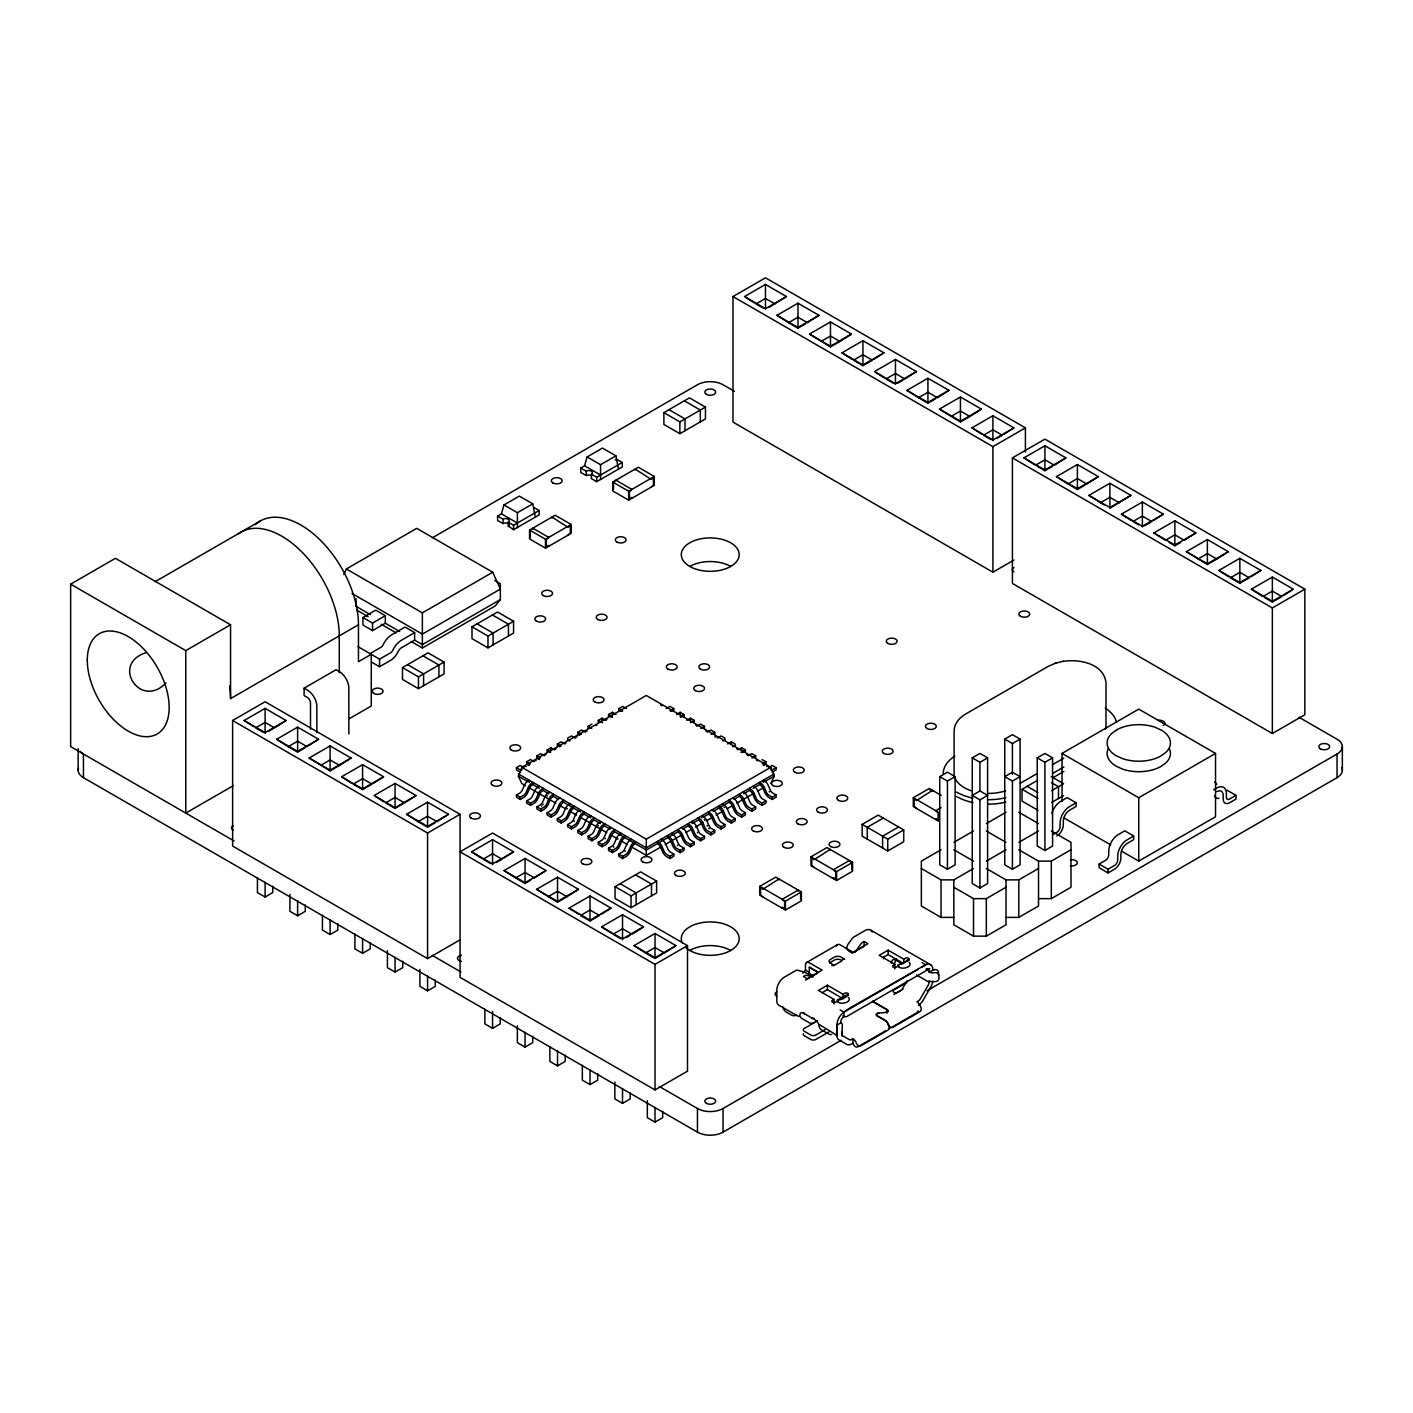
<?xml version="1.0" encoding="UTF-8"?>
<svg xmlns="http://www.w3.org/2000/svg" width="1413" height="1413" viewBox="0 0 1413 1413"><rect width="100%" height="100%" fill="white"/><g stroke="black" fill="none" stroke-linecap="round" stroke-linejoin="round"><path stroke-width="1.5" d="M926.734 964.108L848.312 1008.935L843.967 1012.15L843.967 1016.583A4.592 2.649 -60 0 0 840.77 1022.871L836.92 1025.079L836.567 1035.747L836.92 1033.945M533.708 507.338L539.148 510.482L539.148 514.915L513.573 529.681L508.627 526.201A3.621 2.084 0 0 0 507.903 523.464A3.621 2.084 0 0 0 503.134 523.534L497.588 520.461L497.588 516.028L501.421 513.802L503.982 504.953L519.33 496.087L532.754 503.84L535.315 517.14M591.393 475.651A3.621 2.084 0 0 0 586.271 475.527L580.725 472.454L580.725 468.021L584.558 465.795L587.119 456.947L602.468 448.08L615.909 455.834L618.47 469.134M343.818 574.596L346.379 568.98L416.729 528.356L492.713 572.23L500.396 589.062L422.363 634.119L352.014 593.495M770.739 783.561L774.2 776.179L770.739 767.312L646.289 695.461L521.839 767.312L518.359 776.179L521.839 783.561L525.601 785.734M895.913 958.65L895.506 960.098A9.944 5.74 -60 0 1 893.581 965.415M907.005 980.816L902.589 988.446A4.522 2.614 -60 0 1 900.328 990.849L897.82 992.297A2.808 1.625 0 0 1 893.846 992.297A2.808 1.625 0 0 1 893.846 990.001L906.757 982.547M854.794 952.468L861.135 943.69A3.621 2.084 -60 0 1 862.601 942.312L864.05 941.482L867.882 943.69L853.046 952.256L840.258 944.873A5.475 3.162 60 0 0 836.549 946.021M802.92 973.292L805.463 970.13L805.463 964.973A5.475 3.162 60 0 1 809.296 962.748L822.083 970.13L807.247 978.697L803.414 976.489L804.862 975.659A3.621 2.084 -60 0 1 806.328 975.341L813.023 976.789M494.709 580.46L500.326 583.71L500.396 599.554L495.274 605.912L422.363 648.002L411.148 641.52M528.232 764.857L528.427 764.663A6.094 3.515 60 0 1 529.169 764.239M538.477 758.94L538.653 758.746A6.094 3.515 60 0 1 539.13 758.428M544.87 755.249L545.047 755.054A6.094 3.515 60 0 1 546.089 754.577M555.097 749.332L555.291 749.155A6.094 3.515 60 0 1 556.033 748.731M565.324 743.432L565.518 743.238A6.094 3.515 60 0 1 565.995 742.92M579.401 735.308L579.595 735.113A6.094 3.515 60 0 1 580.072 734.795M606.265 719.8L606.46 719.606A6.094 3.515 60 0 1 606.936 719.288M503.028 523.605L503.134 519.101A3.621 2.084 0 0 1 507.903 519.048A3.621 2.084 0 0 1 508.627 521.768L508.115 526.537M586.271 475.527L586.271 471.094A3.621 2.084 0 0 1 591.058 471.041A3.621 2.084 0 0 1 591.782 473.761L591.27 478.53L596.71 481.674L622.303 466.908L622.303 462.475L616.757 459.402A3.621 2.084 0 0 1 615.097 459.896M769.273 307.222L786.458 296.553L765.475 284.437L744.51 296.553L765.475 308.67L786.458 296.553M818.957 315.311L807.441 322.694L797.974 317.236L788.507 322.694L776.991 315.311L797.974 303.194L818.957 315.311L797.974 327.427L776.991 315.311M839.923 341.451L851.438 334.069L830.473 321.952L809.49 334.069L830.473 346.927L839.923 341.451L830.473 335.994L821.006 341.451M254.004 726.83L244.131 720.506L265.114 708.39L286.097 720.506L274.581 727.889L265.114 722.414L255.647 727.889L263.224 732.252M874.064 359.167L883.937 352.826L862.954 340.71L841.971 352.826L851.845 359.167M318.579 739.264L307.063 746.647L297.613 741.171L288.146 746.647L276.63 739.264L297.613 727.147L318.579 739.264L297.613 751.363L276.63 739.264M916.419 371.584L895.453 383.7L874.47 371.584L895.453 359.467L916.419 371.584L904.921 378.967L895.453 373.509L885.986 378.967L893.564 383.347M339.562 765.404L351.078 758.022L330.094 745.905L309.111 758.022L330.094 770.862L339.562 765.404L330.094 759.947L320.627 765.404M948.918 390.341L937.402 397.724L927.935 392.266L918.468 397.724L906.969 390.341L927.935 378.242L948.918 390.341L927.935 402.458L906.969 390.341M373.703 783.102L383.559 776.779L362.593 764.663L341.61 776.779L351.484 783.102M969.901 416.482L981.417 409.099L960.434 397L939.451 409.099L960.434 421.957L969.901 416.482L960.434 411.024L950.967 416.482M416.058 795.537L395.075 807.653L374.092 795.537L395.075 783.42L416.058 795.537L404.542 802.92L395.075 797.462L385.608 802.92L395.075 808.395L402.652 804.015M1004.025 434.197L1013.898 427.856L992.915 415.758L971.95 427.856L981.805 434.197M448.557 814.294L437.041 821.677L427.574 816.219L418.107 821.677L406.591 814.294L427.574 802.178L448.557 814.294L427.574 826.411L406.591 814.294M1065.897 457.883L1054.381 465.266L1044.914 459.79L1035.446 465.266L1023.93 457.883L1044.914 445.766L1065.897 457.883L1044.914 469.981L1023.93 457.883M503.664 858.15L513.537 851.809L492.554 839.693L471.571 851.809L481.444 858.15M1098.378 476.64L1086.862 484.023L1077.395 478.565L1067.928 484.023L1056.429 476.64L1077.395 464.524L1098.378 476.64L1077.395 488.757L1056.429 476.64M546.019 870.567L534.503 877.95L525.053 872.492L515.586 877.95L504.07 870.567L525.053 858.45L546.019 870.567L525.053 882.683L504.07 870.567M1109.894 483.281L1109.894 508.238L1130.877 495.398L1109.894 483.281L1088.911 495.398L1104.207 504.971M567.002 896.707L578.518 889.325L557.534 877.226L536.551 889.325L557.534 902.183L567.002 896.707L557.534 891.25L548.067 896.707M1153.503 520.479L1163.358 514.155L1142.375 502.039L1121.41 514.155L1131.265 520.479M601.143 914.423L610.999 908.082L590.033 895.983L569.05 908.082L578.924 914.423M1195.857 532.913L1184.341 540.296L1174.874 534.838L1165.407 540.296L1153.891 532.913L1174.874 520.796L1195.857 532.913L1174.874 545.029L1153.891 532.913M611.405 933.181L601.549 926.84L622.515 914.741L643.498 926.84L631.982 934.24L622.515 928.765L613.048 934.24L620.625 938.603M1216.84 559.053L1228.339 551.671L1207.373 539.554L1186.39 551.671L1207.373 564.529L1216.84 559.053L1207.373 553.596L1197.906 559.053M675.997 945.615L664.481 952.998L655.014 947.522L645.547 952.998L634.031 945.615L655.014 933.498L675.997 945.615L655.014 957.714L634.031 945.615M1250.964 576.769L1260.838 570.428L1239.855 558.312L1218.871 570.428L1228.745 576.769M1283.463 595.527L1291.676 590.245M234.081 840.982L70.65 746.629L70.65 584.152L115.424 558.312L230.549 624.776L230.549 698.623L358.46 624.776A81.406 47 60 0 0 319.409 539.271A81.406 47 60 0 0 255.241 524.7M155.165 581.679L260.204 521.044M1013.951 560.043L992.915 572.177L732.994 422.098L732.994 296.553L765.475 277.796L1025.414 427.856L1025.414 452.089M145.945 652.718C110.391 663.88 140.523 709.732 165.939 682.956M70.65 584.152L185.774 650.616L230.549 624.776M432.396 537.77L697.457 384.742A18.086 10.439 0 0 1 723.032 384.742L734.477 391.348M788.507 322.694L797.974 328.169L805.551 323.789M663.88 412.631L689.456 397.865L705.458 407.085L705.458 418.902L679.865 433.685L663.88 424.448L663.88 412.631L679.865 421.869L705.458 407.085M503.982 504.953L517.405 512.707L532.754 503.84M587.119 456.947L600.56 464.7L615.909 455.834M508.115 522.104L513.573 525.247L539.148 510.482M591.27 474.097L596.71 477.258L622.303 462.475M851.438 334.069L830.473 346.185L809.49 334.069M385.325 623.221L372.537 630.604L362.947 625.076L362.947 617.534L375.734 610.151L385.325 615.697L385.325 623.221L399.667 631.487M529.557 530.034L555.185 515.233L571.152 524.453L571.152 533.355L545.506 548.156L529.557 538.936L529.557 530.034L545.506 539.254L571.152 524.453M612.694 482.027L638.323 467.226L654.29 476.446L654.29 485.348L628.661 500.149L612.694 490.929L612.694 482.027L628.661 491.247L654.29 476.446M362.947 617.534L372.537 623.08L385.325 615.697M460.055 939.839L427.574 958.615L232.615 846.051L232.615 720.506L265.114 701.749L460.055 814.294L460.055 977.372L655.014 1089.918L687.495 1071.16L687.495 945.615L492.554 833.052L460.055 851.809L655.014 964.373L687.495 945.615M346.379 568.98L422.363 612.853L492.713 572.23M883.937 352.826L862.954 364.943L841.971 352.826M310.507 729.196L310.507 702.932A4.522 2.614 60 0 0 307.292 697.404L304.095 695.549L304.095 688.166L336.082 669.709L340.533 672.358A13.582 7.842 60 0 1 348.799 686.683L348.87 734.018M862.954 365.684L872.422 360.209L862.954 354.751L853.487 360.209L862.954 365.684L862.954 340.71M369.976 653.654L381.316 647.101A3.056 1.766 -60 0 0 382.64 645.67L384.53 642.261A15.296 8.831 -60 0 1 391.189 635.073L405.036 627.054L414.627 632.6L414.627 640.142L401.522 647.702A6.058 3.497 -60 0 0 398.395 651.093L397.124 653.389A12.275 7.083 -60 0 1 390.765 660.26L379.567 666.724L371.584 662.114M414.627 632.6L400.78 640.619A15.296 8.831 -60 0 0 394.139 647.808L392.231 651.199A3.056 1.766 -60 0 1 390.906 652.629L379.567 659.182L379.567 666.724M286.097 720.506L265.114 732.605L244.131 720.506M268.894 731.157L272.691 728.984M500.396 599.554L422.363 644.611L414.627 640.142M471.995 626.807L497.588 612.041L513.573 621.261L513.573 633.077L487.98 647.861L471.995 638.623L471.995 626.807L487.98 636.044L513.573 621.261M402.475 667.607L428.051 652.841L444.053 662.061L444.053 673.895L418.46 688.661L402.475 679.423L402.475 667.607L418.46 676.845L444.053 662.061M897.343 383.347L903.013 380.062M233.163 785.752L185.774 813.093L185.774 650.616M348.693 719.04L371.266 706.005L371.266 654.307L358.46 661.708L358.46 624.776M288.146 746.647L297.613 752.105L305.173 747.742M918.468 397.724L927.935 403.2L935.512 398.819M351.078 758.022L330.094 770.138L309.111 758.022M981.417 409.099L960.434 421.215L939.451 409.099M383.559 776.779L362.593 788.896L341.61 776.779M1013.898 427.856L992.915 439.973L971.95 427.856M996.713 438.525L1002.382 435.257L992.915 429.782L983.448 435.257L991.025 439.62M732.994 296.553L992.915 446.614L1025.414 427.856M1012.415 457.883L1044.914 439.125L1304.835 589.186L1304.835 714.748L1272.354 733.506L1012.415 583.428L1012.415 457.883L1272.354 607.943L1304.835 589.186M257.431 877.773L257.431 892.574L265.114 897.008L272.78 892.574L272.78 886.234M520.655 772.24A7.842 4.522 60 0 1 520.284 772.116L516.452 769.891L516.452 767.683L520.284 765.457L523.94 767.577M529.239 765.457L526.678 763.991L526.678 761.766L530.529 759.558L534.167 761.66M539.466 759.558L536.922 758.075L536.922 755.867L540.755 753.641L544.411 755.761M547.149 752.175L547.149 749.95L550.982 747.742L554.638 749.844M557.376 746.258L557.376 744.05L561.226 741.825L564.864 743.945M577.846 734.442L577.846 732.234L581.679 730.009L585.459 732.164M588.091 728.543L588.091 726.317L591.923 724.11M598.317 722.626L598.317 720.418L602.15 718.193L605.806 720.312M608.544 716.727L608.544 714.501L612.394 712.293L616.033 714.395M618.788 710.81L618.788 708.602L622.621 706.376L626.401 708.531M418.107 821.677L427.574 827.153L435.151 822.772M1037.336 466.361L1044.914 470.723L1052.491 466.361M232.615 720.506L427.574 833.052L460.055 814.294M289.93 894.429L289.93 911.332L297.613 915.765L305.279 911.332L305.279 904.991M516.452 795.007L520.284 797.215L524.064 795.007A5.122 2.967 -60 0 0 526.113 792.304L528.427 787.023A6.094 3.515 -60 0 1 531.447 783.403L533.072 782.449L531.8 785.398A3.374 1.943 -60 0 0 529.804 787.783L527.861 792.287A7.842 4.522 -60 0 1 524.117 797.215L520.284 799.44L516.452 797.215L516.452 795.007L520.231 792.799A5.122 2.967 -60 0 0 522.28 790.079L524.576 784.816A6.094 3.515 -60 0 1 527.614 781.195L529.239 780.241L529.239 782.449M539.466 786.14L537.841 787.094A6.094 3.515 -60 0 0 534.821 790.715L532.507 795.996A5.122 2.967 -60 0 1 530.458 798.698L526.678 800.906L526.678 803.132L530.529 805.339L534.361 803.132A7.842 4.522 -60 0 0 538.088 798.204L540.049 793.682A3.374 1.943 -60 0 1 542.027 791.315L543.316 788.366L541.674 789.319A6.094 3.515 -60 0 0 538.653 792.94L536.357 798.204A5.122 2.967 -60 0 1 534.291 800.924L530.529 803.132L526.678 800.906M670.133 710.704L673.789 708.602L673.789 710.81M676.527 714.395L680.183 712.293L684.016 714.501L684.016 716.727M549.71 792.057L548.067 793.011A6.094 3.515 -60 0 0 545.047 796.632L542.751 801.895A5.122 2.967 -60 0 1 540.702 804.615L536.922 806.823L536.922 809.031L540.755 811.256L544.588 809.031A7.842 4.522 -60 0 0 548.332 804.103L550.275 799.599A3.374 1.943 -60 0 1 552.271 797.215L553.543 794.265L551.918 795.219A6.094 3.515 -60 0 0 548.88 798.84L546.584 804.121A5.122 2.967 -60 0 1 544.535 806.823L540.755 809.031L536.922 806.823M680.377 716.621L684.016 714.501M1069.835 485.118L1077.395 489.481L1084.972 485.118M686.771 720.312L690.427 718.193L694.26 720.418L694.26 722.626M559.937 797.956L558.312 798.91A6.094 3.515 -60 0 0 555.291 802.531L552.978 807.812A5.122 2.967 -60 0 1 550.929 810.514L547.149 812.722L547.149 814.948L550.982 817.156L554.832 814.948A7.842 4.522 -60 0 0 558.559 810.02L560.519 805.516A3.374 1.943 -60 0 1 562.498 803.132L563.787 800.182L562.144 801.136A6.094 3.515 -60 0 0 559.124 804.756L556.81 810.02A5.122 2.967 -60 0 1 554.761 812.74L550.982 814.948L547.149 812.722M694.26 720.418L690.48 722.573M322.429 915.288L322.429 930.107L330.094 934.523L337.778 930.107L337.778 923.749M696.998 726.211L700.654 724.11L704.486 726.317L704.486 728.543M570.181 803.873L568.538 804.827A6.094 3.515 -60 0 0 565.518 808.448L563.222 813.711A5.122 2.967 -60 0 1 561.155 816.431L557.376 818.639L557.376 820.847L561.226 823.072L565.059 820.847A7.842 4.522 -60 0 0 568.803 815.919L570.746 811.415A3.374 1.943 -60 0 1 572.742 809.031L574.014 806.081L572.389 807.035A6.094 3.515 -60 0 0 569.351 810.656L567.055 815.937A5.122 2.967 -60 0 1 565.006 818.639L561.226 820.847L557.376 818.639M700.83 728.437L704.486 726.317M1100.427 502.781L1109.894 497.323L1119.361 502.781M707.242 732.128L710.88 730.009L714.731 732.234L714.731 734.442M711.075 734.336L714.731 732.234M513.537 851.809L492.554 863.926L471.571 851.809M1130.877 495.398L1109.894 507.514L1088.911 495.398M496.334 862.478L502.021 859.192L492.554 853.735L483.087 859.192L490.664 863.573M567.62 824.556L571.453 826.764L575.109 824.662A5.122 2.967 -60 0 0 577.281 821.836L579.595 816.573A6.094 3.515 -60 0 1 582.615 812.952L584.24 811.998L582.968 814.948A3.374 1.943 -60 0 0 580.973 817.332L579.03 821.836A7.842 4.522 -60 0 1 575.285 826.764L571.453 828.972L567.62 826.764L567.62 824.556L571.4 822.331A5.122 2.967 -60 0 0 573.448 819.628L575.745 814.347A6.094 3.515 -60 0 1 578.782 810.726L580.407 809.773L580.407 811.998M354.91 934.046L354.91 948.865L362.593 953.298L370.259 948.865L370.259 942.506M577.846 830.455L581.679 832.663L585.459 830.455A5.122 2.967 -60 0 0 587.525 827.753L589.822 822.472A6.094 3.515 -60 0 1 592.842 818.851L594.484 817.897L593.195 820.847A3.374 1.943 -60 0 0 591.217 823.231L589.256 827.735A7.842 4.522 -60 0 1 585.53 832.663L581.679 834.889L577.846 832.663L577.846 830.455L581.626 828.248A5.122 2.967 -60 0 0 583.675 825.528L585.989 820.264A6.094 3.515 -60 0 1 589.009 816.643L590.634 815.69L590.634 817.897M727.695 743.945L731.351 741.825L735.184 744.05L735.184 746.258M600.878 821.589L599.236 822.543A6.094 3.515 -60 0 0 596.215 826.163L593.919 831.445A5.122 2.967 -60 0 1 591.853 834.147L588.091 836.372L588.091 838.58L591.923 840.788L595.756 838.58A7.842 4.522 -60 0 0 599.501 833.652L601.443 829.148A3.374 1.943 -60 0 1 603.439 826.764L604.711 823.814L603.086 824.768A6.094 3.515 -60 0 0 600.048 828.389L597.752 833.652A5.122 2.967 -60 0 1 595.703 836.372L591.923 838.58L588.091 836.372M737.939 749.844L741.595 747.742L745.428 749.95L745.428 752.175M611.105 827.506L609.48 828.46A6.094 3.515 -60 0 0 606.46 832.08L604.146 837.344A5.122 2.967 -60 0 1 602.097 840.064L598.317 842.272L598.317 844.479L602.15 846.705L606 844.479A7.842 4.522 -60 0 0 609.727 839.552L611.688 835.048A3.374 1.943 -60 0 1 613.666 832.663L614.955 829.714L613.313 830.667A6.094 3.515 -60 0 0 610.292 834.288L607.979 839.569A5.122 2.967 -60 0 1 605.93 842.272L602.15 844.479L598.317 842.272M745.428 749.95L741.648 752.105A5.122 2.967 -60 0 1 741.171 752.211M1163.358 514.155L1142.375 526.272L1121.41 514.155M515.586 877.95L525.053 883.425L530.723 880.14M1144.283 525.919L1151.842 521.538L1142.375 516.081L1132.926 521.538L1138.595 524.824M748.166 755.761L751.822 753.641L755.655 755.867L755.655 758.075M621.349 833.405L619.706 834.359A6.094 3.515 -60 0 0 616.686 837.98L614.39 843.261A5.122 2.967 -60 0 1 612.324 845.963L608.544 848.189L608.544 850.396L612.394 852.604L616.227 850.396A7.842 4.522 -60 0 0 619.971 845.469L621.914 840.965A3.374 1.943 -60 0 1 623.892 838.58L625.182 835.631L623.557 836.584A6.094 3.515 -60 0 0 620.519 840.205L618.223 845.469A5.122 2.967 -60 0 1 616.174 848.189L612.394 850.396L608.544 848.189M751.999 757.969L755.655 755.867M387.409 950.702L387.409 967.622L395.075 972.056L402.758 967.622L402.758 961.264M631.576 839.322L629.951 840.276A6.094 3.515 -60 0 0 626.913 843.897L624.617 849.16A5.122 2.967 -60 0 1 622.568 851.88L618.788 854.088L618.788 856.296L622.621 858.521L626.454 856.296A7.842 4.522 -60 0 0 630.198 851.368L632.141 846.864A3.374 1.943 -60 0 1 634.137 844.479L635.408 841.53L633.783 842.484A6.094 3.515 -60 0 0 630.763 846.104L628.449 851.385A5.122 2.967 -60 0 1 626.401 854.088L622.621 856.296L618.788 854.088M762.243 763.885L765.899 761.766L765.899 763.991L763.338 765.457M768.637 767.577L772.293 765.457L776.126 767.683L776.126 769.891L772.293 772.116M521.839 767.312L646.289 839.163L770.739 767.312M776.126 767.683L772.346 769.838A5.122 2.967 -60 0 1 770.809 769.82M774.2 773.953L646.289 847.818L518.359 773.953M678.752 831.286L646.289 850.025L613.825 831.286M682.567 829.078L688.29 825.775M692.105 823.567L697.845 820.264M703.568 816.961L709.291 813.658M713.106 811.451L730.291 801.524M734.106 799.316L739.847 796.014M743.662 793.806L749.385 790.503M753.2 788.295L760.848 783.897M764.663 781.689L774.2 776.179M578.518 889.325L557.534 901.441L536.551 889.325M1169.187 542.486L1174.874 545.771L1180.562 542.486M631.205 846.705L646.289 855.413L661.372 846.705M665.152 844.532L682.108 834.73M685.888 832.557L691.54 829.29M695.32 827.1L702.862 822.755M714.731 830.455L710.88 832.663L707.101 830.455A5.122 2.967 60 0 1 705.052 827.753L702.756 822.472A6.094 3.515 60 0 0 699.718 818.851L698.093 817.897L699.382 820.847A3.374 1.943 60 0 1 701.36 823.231L703.303 827.735A7.842 4.522 60 0 0 707.048 832.663L710.88 834.889L714.731 832.663L714.731 830.455L710.951 828.248A5.122 2.967 60 0 1 708.884 825.528L706.783 820.653L712.293 817.315M716.055 815.124L723.597 810.779M727.377 808.607L733.029 805.339M736.791 803.149L753.765 793.364M757.545 791.174L763.197 787.906M419.891 969.459L419.891 986.38L427.574 990.813L435.239 986.38L435.239 980.039M615.044 886.64L640.637 871.874L656.621 881.111L656.621 892.928L631.046 907.694L615.044 898.456L615.044 886.64L631.046 895.877L656.621 881.111M669.956 856.296L673.789 854.088L673.789 856.296L669.956 858.521L666.106 856.296A7.842 4.522 60 0 1 662.379 851.368L660.436 846.864A3.374 1.943 60 0 0 658.44 844.479L657.169 841.53L658.794 842.484A6.094 3.515 60 0 1 661.814 846.104L664.128 851.385A5.122 2.967 60 0 0 666.177 854.088L669.956 856.296L669.956 858.521M680.183 850.396L684.016 848.189L684.016 850.396L680.183 852.604L676.35 850.396A7.842 4.522 60 0 1 672.606 845.469L670.663 840.965A3.374 1.943 60 0 0 668.667 838.58L667.395 835.631L669.02 836.584A6.094 3.515 60 0 1 672.058 840.205L674.354 845.469A5.122 2.967 60 0 0 676.403 848.189L680.183 850.396L680.183 852.604M690.427 844.479L694.26 842.272L694.26 844.479L690.427 846.705L686.577 844.479A7.842 4.522 60 0 1 682.85 839.552L680.889 835.048A3.374 1.943 60 0 0 678.911 832.663L677.622 829.714L679.264 830.667A6.094 3.515 60 0 1 682.285 834.288L684.581 839.569A5.122 2.967 60 0 0 686.647 842.272L690.427 844.479L690.427 846.705M700.654 838.58L704.486 836.372L704.486 838.58L700.654 840.788L696.821 838.58A7.842 4.522 60 0 1 693.077 833.652L691.134 829.148A3.374 1.943 60 0 0 689.138 826.764L687.866 823.814L689.491 824.768A6.094 3.515 60 0 1 692.511 828.389L694.825 833.652A5.122 2.967 60 0 0 696.874 836.372L700.654 838.58L700.654 840.788M721.125 826.764L724.957 824.556L724.957 826.764L721.125 828.972L717.274 826.764A7.842 4.522 60 0 1 713.547 821.836L711.587 817.332A3.374 1.943 60 0 0 709.609 814.948L708.319 811.998L709.962 812.952A6.094 3.515 60 0 1 712.982 816.573L715.296 821.836A5.122 2.967 60 0 0 717.345 824.556L721.125 826.764L721.125 828.972M731.351 820.847L735.184 818.639L735.184 820.847L731.351 823.072L727.518 820.847A7.842 4.522 60 0 1 723.774 815.919L721.831 811.415A3.374 1.943 60 0 0 719.835 809.031L718.563 806.081L720.188 807.035A6.094 3.515 60 0 1 723.226 810.656L725.523 815.937A5.122 2.967 60 0 0 727.571 818.639L731.351 820.847L731.351 823.072M741.595 814.948L745.428 812.722L745.428 814.948L741.595 817.156L737.745 814.948A7.842 4.522 60 0 1 734.018 810.02L732.058 805.516A3.374 1.943 60 0 0 730.079 803.132L728.79 800.182L730.433 801.136A6.094 3.515 60 0 1 733.453 804.756L735.749 810.02A5.122 2.967 60 0 0 737.816 812.74L741.595 814.948L741.595 817.156M751.822 809.031L755.655 806.823L755.655 809.031L751.822 811.256L747.989 809.031A7.842 4.522 60 0 1 744.245 804.103L742.302 799.599A3.374 1.943 60 0 0 740.306 797.215L739.034 794.265L740.659 795.219A6.094 3.515 60 0 1 743.68 798.84L745.993 804.121A5.122 2.967 60 0 0 748.042 806.823L751.822 809.031L751.822 811.256M762.049 803.132L765.899 800.906L765.899 803.132L762.049 805.339L758.216 803.132A7.842 4.522 60 0 1 754.471 798.204L752.528 793.682A3.374 1.943 60 0 0 750.533 791.315L749.261 788.366L750.886 789.319A6.094 3.515 60 0 1 753.924 792.94L756.22 798.204A5.122 2.967 60 0 0 758.269 800.924L762.049 803.132L762.049 805.339M772.293 797.215L776.126 795.007L776.126 797.215L772.293 799.44L768.442 797.215A7.842 4.522 60 0 1 764.716 792.287L762.755 787.783A3.374 1.943 60 0 0 760.777 785.398L759.488 782.449L761.13 783.403A6.094 3.515 60 0 1 764.15 787.023L766.464 792.304A5.122 2.967 60 0 0 768.513 795.007L772.293 797.215L772.293 799.44M610.999 908.082L590.033 920.199L569.05 908.082M1228.339 551.671L1207.373 563.787L1186.39 551.671M590.033 920.94L599.501 915.483L590.033 910.007L580.566 915.483L590.033 920.94L590.033 895.983M643.498 926.84L622.515 938.956L601.549 926.84M1260.838 570.428L1239.855 582.545L1218.871 570.428M626.312 937.508L630.092 935.318M1239.855 583.286L1249.322 577.811L1239.855 572.353L1230.387 577.811L1239.855 583.286L1239.855 558.312M1251.37 589.186L1272.354 577.069L1293.337 589.186L1272.354 601.302L1251.37 589.186L1262.886 596.569L1272.354 591.111L1281.821 596.569L1272.354 602.044L1264.776 597.664M484.871 1009.094L484.871 1023.895L492.554 1028.328L500.237 1023.895L500.237 1017.554M939.751 776.638L947.434 772.205L955.117 776.638L955.117 864.809L947.434 869.242L939.751 864.809L939.751 776.638L947.434 781.053L955.117 776.638M972.25 757.863L979.933 753.447L987.599 757.863L987.599 883.567L979.933 888L972.25 883.567L972.25 757.863L979.933 762.296L987.599 757.863M1004.749 739.105L1012.415 734.689L1020.098 739.105L1020.098 864.809L1012.415 869.242L1004.749 864.809L1004.749 739.105L1012.415 743.538L1020.098 739.105M862.16 824.362L878.144 815.124L903.719 829.908L903.719 841.724L887.735 850.944L862.16 836.178L862.16 824.362L887.735 839.128L903.719 829.908M759.805 886.34L775.772 877.12L801.401 891.921L801.401 900.823L785.434 910.043L759.805 895.241L759.805 886.34L785.434 901.141L801.401 891.921M810.974 856.79L826.941 847.57L852.569 862.372L852.569 871.273L836.602 880.493L810.974 865.692L810.974 856.79L836.602 871.591L852.569 862.372M913.31 797.709L938.939 812.51L938.939 821.412L913.31 806.611L913.31 797.709L929.277 788.489L941.217 795.395M883.266 818.092L867.264 827.312L867.264 839.128M645.547 952.998L655.014 958.456L662.591 954.093M898.615 826.941L882.613 836.178L882.613 847.994M517.37 1025.732L517.37 1042.653L525.053 1047.086L532.719 1042.653L532.719 1036.312M941.058 807.582L935.742 810.656L938.144 813.04L938.144 819.964L935.742 818.569L935.742 819.558M979.933 790.962L972.25 795.395L979.933 799.811L987.599 795.395L979.933 790.962L979.933 762.296M1037.23 757.863L1044.914 753.447L1052.579 757.863L1052.579 846.051L1044.914 850.485L1037.23 846.051L1037.23 757.863L1044.914 762.296L1052.579 757.863M1012.415 781.053L1020.098 776.638L1012.415 772.205L1004.749 776.638L1012.415 781.053L1012.415 869.242M1062.028 801.489L1062.028 753.429L1138.772 709.114L1215.533 753.429L1215.533 816.785L1138.772 861.1L1121.922 851.385M1020.327 783.261L1037.336 773.441M1052.455 764.716L1063.795 758.163M1038.043 810.338L1022.058 801.1L1022.058 789.284L1037.407 780.418M1052.579 773.512L1063.918 766.959M1052.579 777.927L1063.918 771.392M549.869 1046.609L549.869 1061.41L557.534 1065.844L565.218 1061.41L565.218 1055.069M941.04 849.743L921.347 861.118L921.347 906.016L941.04 917.39L953.828 917.39M953.828 842.36L973.522 830.985M986.327 823.602L1006.021 812.228M1051.678 790.644L1063.618 783.738L1051.184 776.567M1051.678 802.46L1063.618 795.554M1056.906 836.001A9.043 5.228 -60 0 0 1063.3 824.909L1063.3 821.236A9.043 5.228 -60 0 1 1069.694 810.161L1076.088 806.47L1076.088 802.761L1068.44 807.265A13.582 7.842 -60 0 0 1060.174 821.589L1060.068 827.259A4.522 2.614 -60 0 1 1057.33 832.027L1053.656 834.182M582.35 1065.367L582.35 1080.168L590.033 1084.601L597.699 1080.168L597.699 1073.827M806.593 962.5L837.556 944.626M921.347 868.5L941.04 879.875L953.828 879.875L973.522 868.5M986.327 861.118L1006.021 849.743M1018.808 842.36L1038.52 830.985M805.516 980.074L816.643 973.645M853.169 952.556L864.297 946.127M833.423 965.803L842.166 960.752M1062.028 753.429L1138.772 797.744L1215.533 753.429M614.849 1082.005L614.849 1098.925L622.515 1103.359L630.198 1098.925L630.198 1092.585M847.8 995.176A2.261 1.307 0 0 0 847.8 993.321A2.261 1.307 0 0 0 844.603 993.321L842.996 994.24L827.4 985.232L818.445 990.407L834.041 999.415L834.041 1003.848M898.721 966.598L898.138 965.079L908.559 960.098A2.261 1.307 0 0 0 908.559 958.244A2.261 1.307 0 0 0 905.362 958.244L903.755 959.162L888.159 950.154L879.204 955.329L894.8 964.337L894.8 968.77M822.03 992.774L827.4 989.665L842.996 998.673L842.996 994.24M882.789 957.696L888.159 954.587L902.024 962.589M953.828 887.258L973.522 898.633L986.327 898.633L1006.021 887.258M986.327 868.5L1006.021 879.875L1018.808 879.875L1038.52 868.5M1018.808 849.743L1038.52 861.118L1051.307 861.118L1071.001 849.743M834.041 999.415L832.451 1000.333A2.261 1.307 0 0 0 832.451 1002.188A2.261 1.307 0 0 0 835.648 1002.188L837.238 1001.269C839.958 1005.65 852.904 1002.011 848.401 997.366M894.8 964.337L893.21 965.256A2.261 1.307 0 0 0 893.21 967.11A2.261 1.307 0 0 0 896.407 967.11L898.014 966.192C900.717 970.554 913.663 966.934 909.16 962.288M837.379 1000.157C856.207 988.27 846.087 999.627 837.379 1000.157L837.962 1001.676M1133.668 836.001L1126.002 840.505A13.582 7.842 -60 0 0 1117.754 854.83L1117.63 860.499A4.522 2.614 -60 0 1 1114.892 865.251L1108.075 869.225L1099.12 864.067L1099.12 867.759L1108.075 872.916L1114.468 869.225A9.043 5.228 -60 0 0 1120.862 858.15L1120.862 854.459A9.043 5.228 -60 0 1 1127.256 843.384L1133.668 839.693L1133.668 836.001L1124.713 830.826L1117.065 835.33A13.582 7.842 -60 0 0 1108.799 849.655L1108.675 855.324A4.522 2.614 -60 0 1 1105.937 860.093L1099.12 864.067M1213.661 789.814L1218.059 787.359A13.582 7.842 -60 0 1 1226.325 792.128L1226.431 797.691A4.522 2.614 -60 0 0 1229.186 799.263L1235.986 795.378L1235.986 799.069L1229.593 802.761A9.043 5.228 -60 0 1 1223.199 799.069L1223.199 795.378A9.043 5.228 -60 0 0 1216.805 791.686M817.244 1020.928L804.35 1028.381A3.621 2.084 0 0 0 804.35 1031.331L810.744 1035.023A3.621 2.084 0 0 0 815.849 1035.023L825.068 1029.706M841.706 1035.217L849.425 1039.685A4.522 2.614 -60 0 0 851.686 1039.456L852.922 1038.749L852.922 1043.183L851.686 1043.889A9.944 5.74 -60 0 1 846.705 1044.384L838.986 1039.915A9.944 5.74 -60 0 1 836.92 1035.376L836.92 1025.079A10.898 6.288 -60 0 1 843.967 1012.15L918.22 969.283M922.018 967.093L925.833 964.885L922 962.677M647.331 1100.762L647.331 1117.683L655.014 1122.116L662.679 1117.683L662.679 1111.342M953.828 879.875L953.828 924.773L973.522 936.148L986.327 936.148L1006.021 924.773L1006.021 879.875M1006.021 917.39L1018.808 917.39L1038.52 906.016L1038.52 861.118M1038.52 898.633L1051.307 898.633L1071.001 887.258L1071.001 842.36L1051.307 830.985M926.31 969.088A4.592 2.649 -60 0 1 929.03 971.914L934.876 969.583A3.621 2.95 -9.2 0 1 938.479 972.338L938.479 975.306M828.76 1032.02L815.849 1039.456A3.621 2.084 0 0 1 810.744 1039.456L804.35 1035.764A3.621 2.084 0 0 1 803.414 1033.751M893.846 994.434L903.066 989.118M659.323 1086.491L697.457 1108.516A18.086 10.439 0 0 0 723.032 1108.516L841.265 1040.251M927.069 990.707L1337.051 754.012A18.086 10.439 0 0 0 1337.051 739.246L1298.918 717.221M891.744 1027.269L916.825 1012.785A3.621 2.932 71 0 0 917.426 1012.291M78.492 768.23A18.086 10.439 0 0 0 83.438 777.645L697.457 1132.149A18.086 10.439 0 0 0 723.032 1132.149L1337.051 777.645A18.086 10.439 0 0 0 1341.732 767.559M1055.794 663.086L1048.358 666.282L965.362 714.201C959.374 717.698 954.34 723.527 954.093 730.751L954.093 773.582A34.371 19.853 0 0 0 954.623 777.044M666.177 708.531L669.956 706.376L673.789 708.602M717.345 738.081L721.125 735.926L724.957 738.134L724.957 740.359M1063.141 661.337C1079.037 658.847 1103.818 663.386 1105.99 682.744L1105.99 725.576A34.371 19.853 0 0 1 1105.461 729.037M1055.228 663.227L1063.424 661.266M907.093 959.904L909.018 960.098L898.138 965.079M612.2 716.621L608.544 714.501M774.942 303.936L765.475 298.479L756.008 303.936L763.585 308.317M684.351 400.815L700.336 410.053L700.336 421.869M668.985 409.682L684.987 418.902L684.987 430.718M1227.049 790.203L1235.986 795.378M584.558 465.795L600.56 475.033M580.725 468.021L586.183 471.165M1051.396 782.59L1058.514 786.705L1058.514 798.522M1076.088 802.761L1067.133 797.603L1059.485 802.107A13.582 7.842 -60 0 0 1051.873 813.252M1027.163 786.335L1037.831 792.481M1022.058 789.284L1038.043 798.522M1063.901 817.88L1110.689 844.886M1018.808 812.228L1038.52 823.602M501.421 513.802L517.405 523.04M497.588 516.028L503.028 519.172M930.072 789.938L932.474 791.333L932.474 790.344L916.507 800.553L914.105 799.157L914.105 806.081L916.507 808.466M986.327 830.985L1006.021 842.36M953.828 849.743L973.522 861.118M762.049 759.558L765.899 761.766M492.466 614.991L508.45 624.228L508.45 636.044M776.126 795.007L772.346 792.799A5.122 2.967 60 0 1 770.297 790.079L767.983 784.816A6.094 3.515 60 0 0 764.963 781.195L763.338 780.241L763.338 782.449M477.117 623.857L493.102 633.077L493.102 644.893M618.788 708.602L622.444 710.704M753.094 786.14L754.736 787.094A6.094 3.515 60 0 1 757.757 790.715L760.053 795.996A5.122 2.967 60 0 0 762.119 798.698L765.899 800.906M742.867 792.057L744.492 793.011A6.094 3.515 60 0 1 747.53 796.632L749.826 801.895A5.122 2.967 60 0 0 751.875 804.615L755.655 806.823M598.317 720.418L602.097 722.573A5.122 2.967 60 0 0 602.574 722.679M732.641 797.956L734.265 798.91A6.094 3.515 60 0 1 737.286 802.531L739.6 807.812A5.122 2.967 60 0 0 741.648 810.514L745.428 812.722M588.091 726.317L591.729 728.437M722.396 803.873L724.039 804.827A6.094 3.515 60 0 1 727.059 808.448L729.355 813.711A5.122 2.967 60 0 0 731.422 816.431L735.184 818.639M577.846 732.234L581.502 734.336M712.17 809.773L713.795 810.726A6.094 3.515 60 0 1 716.833 814.347L719.129 819.628A5.122 2.967 60 0 0 721.178 822.331L724.957 824.556M370.365 614.584L356.041 606.318L356.041 598.776M356.906 610.204L368.139 616.686M381.227 624.246L396.188 632.883M422.946 655.791L438.931 665.028L438.931 676.845M557.376 744.05L561.032 746.152M691.699 821.589L693.324 822.543A6.094 3.515 60 0 1 696.362 826.163L698.658 831.445A5.122 2.967 60 0 0 700.707 834.147L704.486 836.372M870.726 930.143L930.831 964.849M407.598 664.658L423.582 673.877L423.582 685.711M547.149 749.95L550.805 752.069M681.472 827.506L683.097 828.46A6.094 3.515 60 0 1 686.117 832.08L688.431 837.344A5.122 2.967 60 0 0 690.48 840.064L694.26 842.272M358.09 646.712L379.567 659.182M902.359 963.896L895.648 960.01A5.422 3.126 60 0 0 892.31 960.31L891.921 961.176A4.592 2.278 -53.9 0 1 891.568 962.271L891.479 962.518A4.522 2.614 -60 0 1 891.267 963.065M536.922 755.867L540.561 757.969M671.228 833.405L672.871 834.359A6.094 3.515 60 0 1 675.891 837.98L678.187 843.261A5.122 2.967 60 0 0 680.254 845.963L684.016 848.189M916.578 975.005L929.03 982.194A4.522 2.614 -60 0 1 928.235 985.091L920.375 998.726A4.522 2.614 -60 0 1 918.114 1001.111L916.878 1001.817A5.246 3.038 60 0 1 919.828 1005.138L920.781 1007.045A3.621 2.932 71 0 1 919.81 1011.761L892.945 1027.269A3.621 2.932 71 0 1 889.943 1026.933L887.982 1023.524A5.246 3.038 60 0 0 885.015 1020.204L877.279 1015.735A2.526 1.466 0 0 1 876.661 1014.269A2.526 1.466 0 0 1 878.621 1013.262M526.678 761.766L530.334 763.885M661.001 839.322L662.626 840.276A6.094 3.515 60 0 1 665.664 843.897L667.96 849.16A5.122 2.967 60 0 0 670.009 851.88L673.789 854.088M852.481 953.174L848.489 950.861M516.452 767.683L520.231 769.838A5.122 2.967 60 0 0 522.121 769.626M518.359 776.179L527.914 781.689M531.73 783.897L539.377 788.295M543.193 790.503L548.915 793.806M552.73 796.014L558.471 799.316M562.286 801.524L579.471 811.451M583.286 813.658L589.009 816.961M594.732 820.264L600.472 823.567M604.287 825.775L610.01 829.078M529.38 787.906L555.768 803.149M559.548 805.339L565.2 808.607M570.852 811.857L576.522 815.124M580.284 817.315L606.689 832.557M610.451 834.73L617.993 839.075M621.773 841.265L627.425 844.532M872.722 1001.287L887.258 1009.677A2.897 1.678 0 0 1 887.982 1011.355A2.897 1.678 0 0 1 885.739 1012.503L878.55 1013.068A2.897 1.678 0 0 0 876.307 1014.216A2.897 1.678 0 0 0 877.031 1015.894L884.768 1020.363A5.246 3.038 60 0 1 887.735 1023.683L889.254 1027.322A3.621 2.932 71 0 1 887.841 1030.218L860.976 1045.726A3.621 2.932 71 0 1 856.826 1043.977L855.872 1042.07A5.246 3.038 60 0 0 852.922 1038.749M872.475 1001.446L887.011 1009.836A2.526 1.466 0 0 1 887.629 1011.302A2.526 1.466 0 0 1 885.668 1012.309M809.296 967.181L818.427 972.462L809.296 967.251L809.296 973.451L812.987 975.588M805.463 970.13L809.296 972.356M635.514 874.824L651.499 884.061L651.499 895.877M304.095 688.166L308.546 690.816A13.582 7.842 60 0 1 316.83 705.14L316.901 732.729M840.117 1009.942L843.967 1012.15M620.166 883.69L636.15 892.928L636.15 904.744M814.453 1022.394A9.944 5.74 -60 0 1 809.49 1022.888L801.754 1018.437A9.944 5.74 -60 0 1 799.829 1015.382L800.217 1013.492A5.422 3.126 60 0 1 803.538 1013.192L815.301 1019.992A5.422 3.126 60 0 1 818.622 1024.125L836.92 1035.376M432.396 955.488L461.009 972.003M876.113 372.643L884.344 377.925M746.152 297.613L754.365 302.877M375.752 796.596L383.965 801.86M813.023 976.754L804.862 972.285L797.374 970.166A3.621 2.084 -60 0 0 795.908 970.484L783.844 977.443A10.898 6.288 -60 0 0 776.797 990.372L776.797 1000.651A9.944 5.74 -60 0 0 777.044 1002.629L777.168 1003.053A9.944 5.74 -60 0 0 778.863 1005.208L797.073 1015.717A9.944 5.74 -60 0 0 798.946 1016.194M764.345 764.857L764.15 764.663A6.094 3.515 -60 0 0 763.674 764.345M747.707 755.249L747.53 755.054A6.094 3.515 -60 0 0 746.771 754.63M737.48 749.332L737.286 749.155A6.094 3.515 -60 0 0 736.809 748.837M662.008 705.758L661.814 705.582A6.094 3.515 -60 0 0 660.472 705.052M852.922 1043.183L853.823 1045.002A3.621 2.932 71 0 0 857.974 1046.768L884.838 1031.26A3.621 2.932 71 0 0 885.439 1030.766M706.783 820.653L706.588 820.264A6.094 3.515 60 0 0 703.568 816.643L701.925 815.69L701.925 817.897M818.869 1024.955L819.275 1026.615A9.944 5.74 -60 0 0 821.2 1029.653L828.919 1034.122A9.944 5.74 -60 0 0 831.639 1034.493M1342.35 746.629L1342.35 770.262M1337.051 754.012L1337.051 777.645M1272.354 577.069L1272.354 602.044M1272.354 607.943L1272.354 733.506M1207.373 539.554L1207.373 564.529M1174.874 520.796L1174.874 545.771M1142.375 502.039L1142.375 526.978M1138.772 797.744L1138.772 861.1M1108.075 869.225L1108.075 872.916M1077.395 464.524L1077.395 489.481M1051.307 861.118L1051.307 898.633M1044.914 445.766L1044.914 470.723M1044.914 762.296L1044.914 850.485M1018.808 879.875L1018.808 917.39M1012.415 743.538L1012.415 774.412M992.915 415.758L992.915 440.679M992.915 446.614L992.915 572.177M986.327 898.633L986.327 936.148M979.933 799.811L979.933 888M973.522 898.633L973.522 936.148M960.434 397L960.434 421.957M947.434 781.053L947.434 869.242M941.04 879.875L941.04 917.39M929.03 982.194L929.03 980.763A4.61 2.667 0 0 0 933.287 981.682L935.388 981.558A3.621 2.95 -9.2 0 0 938.991 978.414L938.991 975.465A3.621 2.95 -9.2 0 0 935.388 972.709L933.287 972.815A4.61 2.667 0 0 1 929.03 971.914M927.935 378.242L927.935 403.2M903.755 959.162L903.755 963.595M895.453 359.467L895.453 384.407M888.159 950.154L888.159 954.587M887.735 839.128L887.735 850.944M887.258 1009.677L887.258 1012.644M887.011 1009.836L887.011 1012.785M864.05 941.482L864.05 945.915M851.774 869.825L851.774 862.901L849.372 860.517L833.405 869.737L835.807 872.121L835.807 879.045L833.405 877.667L833.405 878.656M836.602 871.591L836.602 880.493M830.473 321.952L830.473 346.927M830.138 850.414L830.138 849.425L814.171 859.634L811.769 858.239L811.769 865.18L814.171 867.547M827.4 985.232L827.4 989.665M800.606 892.451L800.606 899.375M797.974 303.194L797.974 328.169M798.204 891.055L798.204 890.066L782.237 899.286L784.639 901.653L784.639 908.594L782.237 907.199L782.237 908.188M785.434 901.141L785.434 910.043M778.969 879.963L778.969 878.974L763.002 889.166L760.6 887.788L760.6 894.712L763.002 897.096M765.475 284.437L765.475 309.376M741.595 747.742L741.595 749.95M731.351 741.825L731.351 744.05M723.032 1108.516L723.032 1132.149M710.88 832.663L710.88 834.889M697.457 1108.516L697.457 1132.149M690.427 718.193L690.427 720.418M680.183 712.293L680.183 714.501M679.865 421.869L679.865 433.685M655.014 933.498L655.014 958.456M655.014 964.373L655.014 1089.918M655.014 1107.315L655.014 1122.116M651.093 487.202L653.495 484.818L653.495 477.894L651.093 479.29L635.126 469.081L635.126 470.07M646.289 839.163L646.289 855.413M631.858 498.294L631.858 497.305L629.456 498.701L629.456 491.777L631.858 489.393L615.909 480.173L613.489 482.557L613.489 489.481M631.046 895.877L631.046 907.694M628.661 491.247L628.661 500.149M622.621 856.296L622.621 858.521M622.515 914.741L622.515 939.663M622.515 1088.558L622.515 1103.359M612.394 712.293L612.394 714.501M612.394 850.396L612.394 852.604M602.15 718.193L602.15 720.418M602.15 844.479L602.15 846.705M600.56 464.7L600.56 479.466M596.71 477.258L596.71 481.674M591.923 838.58L591.923 840.788M590.033 1069.8L590.033 1084.601M581.679 832.663L581.679 834.889M571.453 826.764L571.453 828.972M567.938 535.209L570.34 532.825L570.34 525.901L567.938 527.296L551.971 517.087L551.971 518.076M567.62 740.359L567.62 738.134L571.453 735.926L575.232 738.081A5.122 2.967 60 0 0 575.709 738.187M561.226 820.847L561.226 823.072M557.534 877.226L557.534 902.183M557.534 1051.042L557.534 1065.844M550.982 747.742L550.982 749.95M550.982 814.948L550.982 817.156M548.721 546.301L548.721 545.312L546.319 546.707L546.319 539.784L548.721 537.399L532.754 528.179L532.754 529.169M545.506 539.254L545.506 548.156M540.755 809.031L540.755 811.256M530.529 803.132L530.529 805.339M530.352 530.564L530.352 537.488M525.053 858.45L525.053 883.425M525.053 1032.285L525.053 1047.086M520.284 797.215L520.284 799.44M517.405 512.707L517.405 527.473M513.573 525.247L513.573 529.681M492.554 839.693L492.554 864.632M492.554 1011.408L492.554 1028.328M487.98 636.044L487.98 647.861M427.574 802.178L427.574 827.153M427.574 833.052L427.574 958.615M427.574 975.994L427.574 990.813M422.363 612.853L422.363 648.002M418.46 676.845L418.46 688.661M395.075 783.42L395.075 808.395M395.075 957.237L395.075 972.056M372.537 623.08L372.537 630.604M362.593 764.663L362.593 789.602M362.593 938.479L362.593 953.298M339.279 672.606L339.279 635.85A81.406 47 60 0 0 301.411 551.529A81.406 47 60 0 0 237.614 534.432M330.094 745.905L330.094 770.862M330.094 919.722L330.094 934.523M297.613 727.147L297.613 752.105M297.613 900.964L297.613 915.765M265.114 708.39L265.114 733.329M265.114 882.207L265.114 897.008M83.438 777.645L83.438 754.012A18.086 10.439 0 0 1 80.011 751.257M78.139 748.784L78.139 770.262M1158.024 720.33A5.422 3.126 0 0 1 1164.135 721.796A5.422 3.126 0 0 1 1163.27 725.576M1013.933 571.894A5.422 3.126 0 0 1 1013.933 567.461M233.11 830.085A5.422 3.126 0 0 1 233.11 825.651M1070.471 859.775A5.422 3.126 0 0 1 1077.307 862.795A5.422 3.126 0 0 1 1070.471 865.833M461.503 961.352A5.422 3.126 0 0 1 457.494 958.332A5.422 3.126 0 0 1 461.503 955.312M776.761 996.253A5.422 3.126 0 0 1 776.761 991.82M682.285 942.983A28.949 16.709 0 0 1 714.766 922.141A28.949 16.709 0 0 1 734.53 947.734A28.949 16.709 0 0 1 685.994 947.77M689.774 566.436A28.949 16.709 0 0 0 738.204 558.93A28.949 16.709 0 0 0 702.756 538.477A28.949 16.709 0 0 0 689.774 566.436A28.949 16.709 0 0 1 730.715 566.436M689.774 950.472A28.949 16.709 0 0 1 730.715 950.472M769.555 791.969A7.842 4.522 60 0 1 769.273 791.51M724.074 807.088A3.374 1.943 60 0 1 724.622 807.6M697.633 832.875A7.842 4.522 60 0 1 697.386 832.398M709.096 828.707A7.842 4.522 60 0 1 708.761 828.301M707.365 826.004A7.842 4.522 60 0 1 707.154 825.528M704.345 819.611A3.374 1.943 60 0 1 704.822 820.282M677.745 845.592A7.842 4.522 60 0 1 677.463 845.151M605.435 838.298A7.842 4.522 -60 0 1 605.17 838.774M574.473 821.059A7.842 4.522 -60 0 1 574.19 821.518M567.019 808.942A3.374 1.943 -60 0 1 567.284 808.466M613.843 846.829A7.842 4.522 -60 0 1 613.489 847.199M543.193 804.227A7.842 4.522 -60 0 1 542.875 804.668M541.85 805.852A7.842 4.522 -60 0 1 541.497 806.187M547.131 796.19A3.374 1.943 -60 0 1 547.485 795.784M598.141 825.951A3.374 1.943 -60 0 1 598.476 825.528M625.358 851.05A7.842 4.522 -60 0 1 625.058 851.491M559.354 746.753A6.094 3.515 60 0 1 560.166 746.453M596.215 725.523A6.094 3.515 60 0 1 596.975 725.099M525.071 766.553A6.094 3.515 60 0 1 526.237 766.358M620.519 711.481A6.094 3.515 60 0 1 622.515 711.022M586.218 731.245A6.094 3.515 60 0 1 587.031 730.945M534.821 760.971A6.094 3.515 60 0 1 536.163 760.441M569.351 741.03A6.094 3.515 60 0 1 570.11 740.606M610.769 717.08A6.094 3.515 60 0 1 612.624 717.009M576.504 736.915A6.094 3.515 60 0 1 577.087 736.809M549.639 752.423A6.094 3.515 60 0 1 550.24 752.317M705.846 730.998A6.094 3.515 -60 0 1 706.359 731.245M714.837 736.862A6.094 3.515 -60 0 1 716.073 736.915M695.867 725.205A6.094 3.515 -60 0 1 696.362 725.523M722.732 740.712A6.094 3.515 -60 0 1 723.226 741.03M680.289 716.921A6.094 3.515 -60 0 1 681.808 717.08M732.693 746.506A6.094 3.515 -60 0 1 733.223 746.753M670.398 710.969A6.094 3.515 -60 0 1 672.058 711.481M741.348 752.458A6.094 3.515 -60 0 1 742.938 752.423M756.714 760.477A6.094 3.515 -60 0 1 757.757 760.971M766.641 766.358A6.094 3.515 -60 0 1 767.506 766.553M1005.773 802.142A45.234 26.105 0 0 1 988.464 804.138M973.009 802.566A45.234 26.105 0 0 1 956.495 796.49M1005.773 797.709A45.234 26.105 0 0 1 988.464 799.705M973.009 798.133A45.234 26.105 0 0 1 956.495 792.057M943.248 773.582A45.234 26.105 0 0 1 954.87 756.114M1105.213 708.107A45.234 26.105 0 0 1 1116.464 722.167M1005.65 790.768A34.371 19.853 0 0 1 988.464 793.435M971.279 790.768A34.371 19.853 0 0 1 955.276 778.722M884.185 956.354A4.522 2.614 -60 0 1 883.655 958.721M840.894 960.01A4.522 2.614 0 0 0 834.5 960.01L830.402 962.377A4.522 2.614 0 0 0 829.678 962.924M862.672 946.975A1.802 1.042 -60 0 1 863.396 946.286M927.687 964.284A10.898 6.288 -60 0 1 932.863 969.689M918.574 1005.261A9.944 5.74 -60 0 0 923.078 1000.28L930.796 986.91A9.944 5.74 -60 0 0 932.81 981.081M889.96 1028.293A3.621 2.932 71 0 1 888.459 1028.611M847.712 950.101A5.723 4.592 -43 0 1 847.941 944.396L852.18 938.532A3.621 2.084 -60 0 1 853.646 937.137L865.71 930.178A10.898 6.288 -60 0 1 872.227 932.05M840.77 1022.871A4.61 2.667 0 0 1 842.342 1025.326L841.971 1036.047L842.342 1034.192A4.61 2.667 0 0 0 841.565 1032.232M842.96 1015.859A5.422 3.126 60 0 0 843.967 1016.583L844.02 1016.618A10.721 6.182 60 0 0 847.871 1015.859L929.736 968.594A10.721 6.182 60 0 1 926.204 969.406M831.868 965.785A3.621 2.084 60 0 1 834.235 965.326L830.402 963.118A4.522 2.614 0 0 1 830.402 959.427L834.5 957.06A4.522 2.614 0 0 1 840.894 957.06L844.727 959.286A3.621 2.084 60 0 0 842.254 960.045M782.696 1006.727A5.422 3.126 60 0 0 786.405 1012.15L791.51 1015.117A3.621 2.084 0 0 0 796.632 1015.117M816.961 1020.945A2.808 1.625 0 0 1 817.544 1020.681M814.241 1018.084A4.522 2.614 -60 0 1 812.192 1018.19M803.697 1012.397A4.592 2.278 -53.9 0 0 803.803 1012.944L803.873 1013.103A4.522 2.614 -60 0 0 804.474 1013.739M918.167 1010.807A3.621 2.932 71 0 1 917.885 1011.62M229.577 685.959A81.406 47 60 0 1 230.549 698.623M1169.452 748.908A31.651 18.281 0 0 1 1166.008 762.755L1160.903 766.5A31.651 18.281 0 0 1 1122.629 769.149L1116.129 766.199A31.651 18.281 0 0 1 1108.287 748.484M1214.65 782.148A13.582 7.842 -60 0 1 1216.717 784.551M1218.995 798.292A9.043 5.228 -60 0 1 1214.474 795.678M1116.659 729.867L1111.554 733.612A31.651 18.281 0 0 0 1116.129 755.708L1122.629 758.657A31.651 18.281 0 0 0 1160.903 756.008L1166.008 752.264A31.651 18.281 0 0 0 1161.415 730.168L1154.933 727.218A31.651 18.281 0 0 0 1116.659 729.867M362.593 778.704L353.126 784.162L362.593 789.62L372.061 784.162L362.593 778.704M783.968 847.323A5.422 3.126 0 0 0 793.046 845.928A5.422 3.126 0 0 0 786.405 842.095A5.422 3.126 0 0 0 783.968 847.323M582.615 863.749A5.422 3.126 0 0 0 591.694 862.336A5.422 3.126 0 0 0 585.053 858.503A5.422 3.126 0 0 0 582.615 863.749M511.435 750.091A5.422 3.126 0 0 0 520.514 748.678A5.422 3.126 0 0 0 513.873 744.845A5.422 3.126 0 0 0 511.435 750.091M700.389 669.108A5.422 3.126 0 0 0 709.485 667.713A5.422 3.126 0 0 0 702.826 663.88A5.422 3.126 0 0 0 700.389 669.108M642.685 861.895A5.422 3.126 0 0 0 651.764 860.499A5.422 3.126 0 0 0 645.105 856.667A5.422 3.126 0 0 0 642.685 861.895M794.936 772.293A5.422 3.126 0 0 0 804.015 770.897A5.422 3.126 0 0 0 797.374 767.047A5.422 3.126 0 0 0 794.936 772.293M667.925 669.126A5.422 3.126 0 0 0 677.004 667.713A5.422 3.126 0 0 0 670.345 663.88A5.422 3.126 0 0 0 667.925 669.126M927.069 728.543A5.422 3.126 0 0 0 936.148 727.13A5.422 3.126 0 0 0 929.507 723.297A5.422 3.126 0 0 0 927.069 728.543M492.607 785.328A5.422 3.126 0 0 0 501.686 783.932A5.422 3.126 0 0 0 495.045 780.082A5.422 3.126 0 0 0 492.607 785.328M887.859 643.463A5.422 3.126 0 0 0 896.937 642.05A5.422 3.126 0 0 0 890.278 638.217A5.422 3.126 0 0 0 887.859 643.463M830.685 846.564A5.422 3.126 0 0 0 839.764 845.151A5.422 3.126 0 0 0 833.122 841.318A5.422 3.126 0 0 0 830.685 846.564M552.907 482.981A5.422 3.126 0 0 0 561.985 481.568A5.422 3.126 0 0 0 555.344 477.735A5.422 3.126 0 0 0 552.907 482.981M706.412 394.351A5.422 3.126 0 0 0 715.49 392.938A5.422 3.126 0 0 0 708.849 389.105A5.422 3.126 0 0 0 706.412 394.351M616.863 542.062A5.422 3.126 0 0 0 625.941 540.649A5.422 3.126 0 0 0 619.3 536.816A5.422 3.126 0 0 0 616.863 542.062M597.787 619.512A5.422 3.126 0 0 0 606.866 618.117A5.422 3.126 0 0 0 600.207 614.266A5.422 3.126 0 0 0 597.787 619.512M706.412 1103.341A5.422 3.126 0 0 0 715.49 1101.946A5.422 3.126 0 0 0 708.849 1098.095A5.422 3.126 0 0 0 706.412 1103.341M1320.413 748.855A5.422 3.126 0 0 0 1329.509 747.442A5.422 3.126 0 0 0 1322.851 743.609A5.422 3.126 0 0 0 1320.413 748.855M883.867 753.482A5.422 3.126 0 0 0 892.945 752.069A5.422 3.126 0 0 0 886.304 748.236A5.422 3.126 0 0 0 883.867 753.482M695.32 690.604A5.422 3.126 0 0 0 704.398 689.191A5.422 3.126 0 0 0 697.757 685.358A5.422 3.126 0 0 0 695.32 690.604M773.123 785.628A5.422 3.126 0 0 0 782.201 784.233A5.422 3.126 0 0 0 775.56 780.4A5.422 3.126 0 0 0 773.123 785.628M1020.469 616.298A5.422 3.126 0 0 0 1029.565 614.885A5.422 3.126 0 0 0 1022.906 611.052A5.422 3.126 0 0 0 1020.469 616.298M543.316 595.597A5.422 3.126 0 0 0 552.395 594.202A5.422 3.126 0 0 0 545.754 590.351A5.422 3.126 0 0 0 543.316 595.597M373.827 693.465A5.422 3.126 0 0 0 382.905 692.052A5.422 3.126 0 0 0 376.247 688.219A5.422 3.126 0 0 0 373.827 693.465M838.492 800.429A5.422 3.126 0 0 0 847.57 799.034A5.422 3.126 0 0 0 840.912 795.183A5.422 3.126 0 0 0 838.492 800.429M818.18 812.157A5.422 3.126 0 0 0 827.259 810.762A5.422 3.126 0 0 0 820.6 806.911A5.422 3.126 0 0 0 818.18 812.157M797.868 823.885A5.422 3.126 0 0 0 806.947 822.472A5.422 3.126 0 0 0 800.306 818.639A5.422 3.126 0 0 0 797.868 823.885M594.802 701.961A5.422 3.126 0 0 0 603.881 700.548A5.422 3.126 0 0 0 597.24 696.715A5.422 3.126 0 0 0 594.802 701.961M753.2 830.915A5.422 3.126 0 0 0 762.278 829.502A5.422 3.126 0 0 0 755.637 825.669A5.422 3.126 0 0 0 753.2 830.915M676.032 875.477A5.422 3.126 0 0 0 685.111 874.064A5.422 3.126 0 0 0 678.47 870.231A5.422 3.126 0 0 0 676.032 875.477M471.2 818.18A5.422 3.126 0 0 0 480.279 816.767A5.422 3.126 0 0 0 473.638 812.934A5.422 3.126 0 0 0 471.2 818.18M536.41 621.155A5.422 3.126 0 0 0 545.489 619.759A5.422 3.126 0 0 0 538.848 615.927A5.422 3.126 0 0 0 536.41 621.155M87.288 660.224A57.898 33.417 60 0 0 148.683 736.615A57.898 33.417 60 0 0 148.683 654.731A57.898 33.417 60 0 0 87.288 660.224"/></g></svg>
